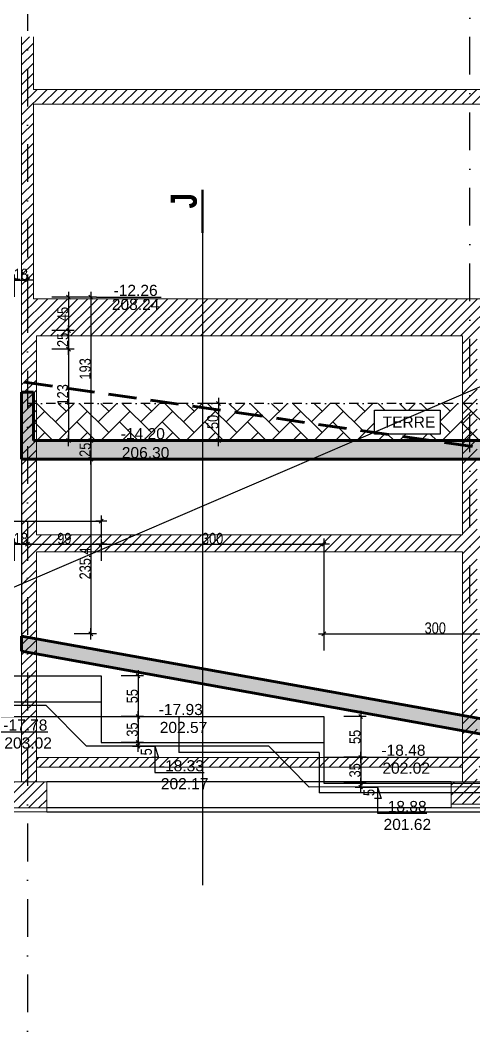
# Model space of a CAD drawing. Header units: millimetres. Extents: x -26249 to 60250, y -21218 to 23336.
# Drawn here: x 18804 to 19415, y 889 to 2265 of the extents above; entities that cross this region are included whole.
import ezdxf
from ezdxf.enums import TextEntityAlignment as Align

# ---------------------------------------------------------------- set-up
doc = ezdxf.new("R2010")
doc.units = ezdxf.units.MM
doc.linetypes.add('CACHEX2', pattern=[19.05, 12.7, -6.35])
doc.linetypes.add('TIRETPTX2', pattern=[50.8, 25.4, -12.7, 0, -12.7])
for name, color, linetype in [('01-coupe soussol', 253, 'Continuous'), ('01_cote_gen', 4, 'Continuous'), ('01_linteaux', 2, 'Continuous'), ('01_poch_murs', 253, 'Continuous'), ('01_texte', 230, 'Continuous'), ('AA_COTES', 2, 'Continuous')]:
    doc.layers.add(name, color=color, linetype=linetype)
doc.layers.add('01_murs_coup', color=5, linetype='Continuous', lineweight=60)
doc.styles.add('impact', font='impact.ttf')
doc.styles.add('MATTE_TXT', font='arial.ttf')
doc.styles.add('STYLE2', font='ARIALN.TTF')
doc.dimstyles.new('JB50', dxfattribs={"dimscale": 0.1, "dimtxt": 150, "dimasz": 15, "dimexe": 0.1, "dimexo": 0.1, "dimgap": 0.09, "dimtad": 1, "dimdec": 1, "dimdsep": 46, "dimtxsty": 'STYLE2', "dimblk1": 'BOND_G', "dimblk2": 'BOND_D', "dimsah": 1, "dimcen": 1.5, "dimdle": 0.01, "dimse1": 1, "dimse2": 1, "dimclrd": 4, "dimclre": 2, "dimclrt": 6, "dimazin": 2, "dimtfac": 2.333333, "dimtdec": 1, "dimtix": 1, "dimtmove": 2, "dimatfit": 3, "dimldrblk": 'BOND_G', "dimfxl": 1, "dimtolj": 1, "dimtzin": 0, "dimarcsym": 0})
pattern_1 = [(45, (-13484.1425, 5706.199), (-6.735192, 6.735192), [])]

# ---------------------------------------------------------------- blocks, each defined once
blk = doc.blocks.new('BOND_G')
at = {"layer": 'AA_COTES', "color": 0}
for p, q in [((0, -5), (0, 15)), ((5, 0), (-5, 0)), ((1.77, 1.77), (-1.77, -1.77))]:
    blk.add_line(p, q, dxfattribs=at)
blk = doc.blocks.new('BOND_D')
at = {"layer": 'AA_COTES', "color": 0}
for p, q in [((5, 0), (-5, 0)), ((-1.77, -1.77), (1.77, 1.77)), ((0, 5), (0, -15))]:
    blk.add_line(p, q, dxfattribs=at)
blk = doc.blocks.new('*D566')
at = {"layer": '01_cote_gen', "color": 4, "lineweight": -2, "transparency": 16777216}
blk.add_line((18797.2, 1915.4), (18812.2, 1915.4), dxfattribs=at)
at = {"layer": 'Defpoints', "color": 0, "transparency": 16777216}
for p in [(18813.7, 1915.4), (18795.7, 1905.3), (18813.7, 1905.3)]:
    blk.add_point(p, dxfattribs=at)
at = {"layer": '01_cote_gen', "color": 4, "lineweight": -2, "transparency": 16777216, "xscale": 1.5, "yscale": 1.5, "zscale": 1.5, "rotation": 180}
blk.add_blockref('BOND_G', (18795.7, 1915.4), dxfattribs=at)
at = {"layer": '01_cote_gen', "color": 4, "lineweight": -2, "transparency": 16777216, "xscale": 1.5, "yscale": 1.5, "zscale": 1.5}
blk.add_blockref('BOND_D', (18813.7, 1915.4), dxfattribs=at)
at = {"layer": '01_cote_gen', "color": 6, "transparency": 16777216, "insert": (18804.7, 1923), "char_height": 15, "attachment_point": 5, "style": 'STYLE2'}
blk.add_mtext('\\A1;18', dxfattribs=at)
blk = doc.blocks.new('*D1005')
at = {"layer": '01_cote_gen', "color": 4, "lineweight": -2, "transparency": 16777216}
blk.add_line((18614.5, 1590.7), (18911.5, 1590.7), dxfattribs=at)
at = {"layer": 'Defpoints', "color": 0, "transparency": 16777216}
for p in [(18613, 1598.4), (18913, 1590.7), (18913, 1382.3)]:
    blk.add_point(p, dxfattribs=at)
at = {"layer": '01_cote_gen', "color": 4, "lineweight": -2, "transparency": 16777216, "xscale": 1.5, "yscale": 1.5, "zscale": 1.5, "rotation": 180}
blk.add_blockref('BOND_G', (18613, 1590.7), dxfattribs=at)
at = {"layer": '01_cote_gen', "color": 4, "lineweight": -2, "transparency": 16777216, "xscale": 1.5, "yscale": 1.5, "zscale": 1.5}
blk.add_blockref('BOND_D', (18913, 1590.7), dxfattribs=at)
at = {"layer": '01_cote_gen', "color": 6, "transparency": 16777216, "insert": (18763, 1598.4), "char_height": 15, "attachment_point": 5, "style": 'STYLE2'}
blk.add_mtext('\\A1;300', dxfattribs=at)
blk = doc.blocks.new('*D1006')
at = {"layer": '01_cote_gen', "color": 4, "lineweight": -2, "transparency": 16777216}
blk.add_line((18914.5, 1559.5), (19211.5, 1559.5), dxfattribs=at)
at = {"layer": 'Defpoints', "color": 0, "transparency": 16777216}
for p in [(18913, 1568.2), (19213, 1559.5), (19213, 1327.4)]:
    blk.add_point(p, dxfattribs=at)
at = {"layer": '01_cote_gen', "color": 4, "lineweight": -2, "transparency": 16777216, "xscale": 1.5, "yscale": 1.5, "zscale": 1.5, "rotation": 180}
blk.add_blockref('BOND_G', (18913, 1559.5), dxfattribs=at)
at = {"layer": '01_cote_gen', "color": 4, "lineweight": -2, "transparency": 16777216, "xscale": 1.5, "yscale": 1.5, "zscale": 1.5}
blk.add_blockref('BOND_D', (19213, 1559.5), dxfattribs=at)
at = {"layer": '01_cote_gen', "color": 6, "transparency": 16777216, "insert": (19063, 1567.1), "char_height": 15, "attachment_point": 5, "style": 'STYLE2'}
blk.add_mtext('\\A1;300', dxfattribs=at)
blk = doc.blocks.new('*D1007')
at = {"layer": '01_cote_gen', "color": 4, "lineweight": -2, "transparency": 16777216}
blk.add_line((19214.5, 1438.9), (19511.5, 1438.9), dxfattribs=at)
at = {"layer": 'Defpoints', "color": 0, "transparency": 16777216}
for p in [(19213, 1537), (19513, 1438.9), (19513, 1272.5)]:
    blk.add_point(p, dxfattribs=at)
at = {"layer": '01_cote_gen', "color": 4, "lineweight": -2, "transparency": 16777216, "xscale": 1.5, "yscale": 1.5, "zscale": 1.5, "rotation": 180}
blk.add_blockref('BOND_G', (19213, 1438.9), dxfattribs=at)
at = {"layer": '01_cote_gen', "color": 4, "lineweight": -2, "transparency": 16777216, "xscale": 1.5, "yscale": 1.5, "zscale": 1.5}
blk.add_blockref('BOND_D', (19513, 1438.9), dxfattribs=at)
at = {"layer": '01_cote_gen', "color": 6, "transparency": 16777216, "insert": (19363, 1446.5), "char_height": 15, "attachment_point": 5, "style": 'STYLE2'}
blk.add_mtext('\\A1;300', dxfattribs=at)
blk = doc.blocks.new('*D1014')
at = {"layer": '01_cote_gen', "color": 4, "lineweight": -2, "transparency": 16777216}
blk.add_line((18815.2, 1559.5), (18911.5, 1559.5), dxfattribs=at)
at = {"layer": 'Defpoints', "color": 0, "transparency": 16777216}
for p in [(18913, 1559.5), (18813.7, 1548.3), (18913, 1333.3)]:
    blk.add_point(p, dxfattribs=at)
at = {"layer": '01_cote_gen', "color": 4, "lineweight": -2, "transparency": 16777216, "xscale": 1.5, "yscale": 1.5, "zscale": 1.5, "rotation": 180}
blk.add_blockref('BOND_G', (18813.7, 1559.5), dxfattribs=at)
at = {"layer": '01_cote_gen', "color": 4, "lineweight": -2, "transparency": 16777216, "xscale": 1.5, "yscale": 1.5, "zscale": 1.5}
blk.add_blockref('BOND_D', (18913, 1559.5), dxfattribs=at)
at = {"layer": '01_cote_gen', "color": 6, "transparency": 16777216, "insert": (18863.3, 1567.1), "char_height": 15, "attachment_point": 5, "style": 'STYLE2'}
blk.add_mtext('\\A1;99', dxfattribs=at)
blk = doc.blocks.new('*D1016')
at = {"layer": '01_cote_gen', "color": 4, "lineweight": -2, "transparency": 16777216}
blk.add_line((18797.2, 1559.5), (18812.2, 1559.5), dxfattribs=at)
at = {"layer": 'Defpoints', "color": 0, "transparency": 16777216}
for p in [(18813.7, 1559.5), (18795.7, 1544.8), (18813.7, 1544.8)]:
    blk.add_point(p, dxfattribs=at)
at = {"layer": '01_cote_gen', "color": 4, "lineweight": -2, "transparency": 16777216, "xscale": 1.5, "yscale": 1.5, "zscale": 1.5, "rotation": 180}
blk.add_blockref('BOND_G', (18795.7, 1559.5), dxfattribs=at)
at = {"layer": '01_cote_gen', "color": 4, "lineweight": -2, "transparency": 16777216, "xscale": 1.5, "yscale": 1.5, "zscale": 1.5}
blk.add_blockref('BOND_D', (18813.7, 1559.5), dxfattribs=at)
at = {"layer": '01_cote_gen', "color": 6, "transparency": 16777216, "insert": (18804.7, 1567.1), "char_height": 15, "attachment_point": 5, "style": 'STYLE2'}
blk.add_mtext('\\A1;18', dxfattribs=at)
blk = doc.blocks.new('*D1054')
at = {"layer": '01_cote_gen', "color": 4, "lineweight": -2, "transparency": 16777216}
blk.add_line((18962.5, 1380.8), (18962.5, 1328.8), dxfattribs=at)
at = {"layer": 'Defpoints', "color": 0, "transparency": 16777216}
for p in [(18913, 1382.3), (18913, 1327.3), (18962.5, 1327.3)]:
    blk.add_point(p, dxfattribs=at)
at = {"layer": '01_cote_gen', "color": 4, "lineweight": -2, "transparency": 16777216, "xscale": 1.5, "yscale": 1.5, "zscale": 1.5}
for name, p, rotation in [('BOND_G', (18962.5, 1382.3), 90), ('BOND_D', (18962.5, 1327.3), 270)]:
    blk.add_blockref(name, p, dxfattribs=dict(at, rotation=rotation))
at = {"layer": '01_cote_gen', "color": 6, "transparency": 16777216, "insert": (18954.8, 1354.8), "char_height": 15, "attachment_point": 5, "rotation": 90, "style": 'STYLE2'}
blk.add_mtext('\\A1;55', dxfattribs=at)
blk = doc.blocks.new('*D1055')
at = {"layer": '01_cote_gen', "color": 4, "lineweight": -2, "transparency": 16777216}
blk.add_line((18962.5, 1325.8), (18962.5, 1293.8), dxfattribs=at)
at = {"layer": 'Defpoints', "color": 0, "transparency": 16777216}
for p in [(18948.7, 1327.3), (18952.9, 1292.3), (18962.5, 1292.3)]:
    blk.add_point(p, dxfattribs=at)
at = {"layer": '01_cote_gen', "color": 4, "lineweight": -2, "transparency": 16777216, "xscale": 1.5, "yscale": 1.5, "zscale": 1.5}
for name, p, rotation in [('BOND_G', (18962.5, 1327.3), 90), ('BOND_D', (18962.5, 1292.3), 270)]:
    blk.add_blockref(name, p, dxfattribs=dict(at, rotation=rotation))
at = {"layer": '01_cote_gen', "color": 6, "transparency": 16777216, "insert": (18954.8, 1309.8), "char_height": 15, "attachment_point": 5, "rotation": 90, "style": 'STYLE2'}
blk.add_mtext('\\A1;35', dxfattribs=at)
blk = doc.blocks.new('*D1056')
at = {"layer": '01_cote_gen', "color": 4, "lineweight": -2, "transparency": 16777216}
blk.add_line((18962.5, 1288.8), (18962.5, 1290.8), dxfattribs=at)
at = {"layer": 'Defpoints', "color": 0, "transparency": 16777216}
for p in [(18962.5, 1292.3), (18967.8, 1292.3), (18967.8, 1287.3)]:
    blk.add_point(p, dxfattribs=at)
at = {"layer": '01_cote_gen', "color": 4, "lineweight": -2, "transparency": 16777216, "xscale": 1.5, "yscale": 1.5, "zscale": 1.5}
for name, p, rotation in [('BOND_D', (18962.5, 1292.3), 90), ('BOND_G', (18962.5, 1287.3), 270)]:
    blk.add_blockref(name, p, dxfattribs=dict(at, rotation=rotation))
at = {"layer": '01_cote_gen', "color": 6, "transparency": 16777216, "insert": (18973.7, 1279.8), "char_height": 15, "attachment_point": 5, "rotation": 90, "style": 'STYLE2'}
blk.add_mtext('\\A1;5', dxfattribs=at)
blk = doc.blocks.new('*D1057')
at = {"layer": '01_cote_gen', "color": 4, "lineweight": -2, "transparency": 16777216}
blk.add_line((19262.5, 1325.9), (19262.5, 1273.9), dxfattribs=at)
at = {"layer": 'Defpoints', "color": 0, "transparency": 16777216}
for p in [(19213, 1327.4), (19213, 1272.4), (19262.5, 1272.4)]:
    blk.add_point(p, dxfattribs=at)
at = {"layer": '01_cote_gen', "color": 4, "lineweight": -2, "transparency": 16777216, "xscale": 1.5, "yscale": 1.5, "zscale": 1.5}
for name, p, rotation in [('BOND_G', (19262.5, 1327.4), 90), ('BOND_D', (19262.5, 1272.4), 270)]:
    blk.add_blockref(name, p, dxfattribs=dict(at, rotation=rotation))
at = {"layer": '01_cote_gen', "color": 6, "transparency": 16777216, "insert": (19254.8, 1299.9), "char_height": 15, "attachment_point": 5, "rotation": 90, "style": 'STYLE2'}
blk.add_mtext('\\A1;55', dxfattribs=at)
blk = doc.blocks.new('*D1058')
at = {"layer": '01_cote_gen', "color": 4, "lineweight": -2, "transparency": 16777216}
blk.add_line((19262.5, 1270.9), (19262.5, 1238.9), dxfattribs=at)
at = {"layer": 'Defpoints', "color": 0, "transparency": 16777216}
for p in [(19248.7, 1272.4), (19252.9, 1237.4), (19262.5, 1237.4)]:
    blk.add_point(p, dxfattribs=at)
at = {"layer": '01_cote_gen', "color": 4, "lineweight": -2, "transparency": 16777216, "xscale": 1.5, "yscale": 1.5, "zscale": 1.5}
for name, p, rotation in [('BOND_G', (19262.5, 1272.4), 90), ('BOND_D', (19262.5, 1237.4), 270)]:
    blk.add_blockref(name, p, dxfattribs=dict(at, rotation=rotation))
at = {"layer": '01_cote_gen', "color": 6, "transparency": 16777216, "insert": (19254.8, 1254.9), "char_height": 15, "attachment_point": 5, "rotation": 90, "style": 'STYLE2'}
blk.add_mtext('\\A1;35', dxfattribs=at)
blk = doc.blocks.new('*D1059')
at = {"layer": '01_cote_gen', "color": 4, "lineweight": -2, "transparency": 16777216}
blk.add_line((19262.5, 1233.9), (19262.5, 1235.9), dxfattribs=at)
at = {"layer": 'Defpoints', "color": 0, "transparency": 16777216}
for p in [(19262.5, 1237.4), (19267.8, 1237.4), (19267.8, 1232.4)]:
    blk.add_point(p, dxfattribs=at)
at = {"layer": '01_cote_gen', "color": 4, "lineweight": -2, "transparency": 16777216, "xscale": 1.5, "yscale": 1.5, "zscale": 1.5}
for name, p, rotation in [('BOND_D', (19262.5, 1237.4), 90), ('BOND_G', (19262.5, 1232.4), 270)]:
    blk.add_blockref(name, p, dxfattribs=dict(at, rotation=rotation))
at = {"layer": '01_cote_gen', "color": 6, "transparency": 16777216, "insert": (19273.7, 1225), "char_height": 15, "attachment_point": 5, "rotation": 90, "style": 'STYLE2'}
blk.add_mtext('\\A1;5', dxfattribs=at)
blk = doc.blocks.new('*D1141')
at = {"layer": '01_cote_gen', "color": 4, "lineweight": -2, "transparency": 16777216}
blk.add_line((18868.8, 1890.7), (18868.8, 1848.7), dxfattribs=at)
at = {"layer": 'Defpoints', "color": 0, "transparency": 16777216}
for p in [(18807.7, 1892.2), (18787.7, 1847.2), (18868.8, 1847.2)]:
    blk.add_point(p, dxfattribs=at)
at = {"layer": '01_cote_gen', "color": 4, "lineweight": -2, "transparency": 16777216, "xscale": 1.5, "yscale": 1.5, "zscale": 1.5}
for name, p, rotation in [('BOND_G', (18868.8, 1892.2), 90), ('BOND_D', (18868.8, 1847.2), 270)]:
    blk.add_blockref(name, p, dxfattribs=dict(at, rotation=rotation))
at = {"layer": '01_cote_gen', "color": 6, "transparency": 16777216, "insert": (18861.2, 1869.7), "char_height": 15, "attachment_point": 5, "rotation": 90, "style": 'STYLE2'}
blk.add_mtext('\\A1;45', dxfattribs=at)
blk = doc.blocks.new('*D1142')
at = {"layer": '01_cote_gen', "color": 4, "lineweight": -2, "transparency": 16777216}
blk.add_line((18868.8, 1845.7), (18868.8, 1823.7), dxfattribs=at)
at = {"layer": 'Defpoints', "color": 0, "transparency": 16777216}
for p in [(18846.3, 1847.2), (18787.7, 1822.2), (18868.8, 1822.2)]:
    blk.add_point(p, dxfattribs=at)
at = {"layer": '01_cote_gen', "color": 4, "lineweight": -2, "transparency": 16777216, "xscale": 1.5, "yscale": 1.5, "zscale": 1.5}
for name, p, rotation in [('BOND_G', (18868.8, 1847.2), 90), ('BOND_D', (18868.8, 1822.2), 270)]:
    blk.add_blockref(name, p, dxfattribs=dict(at, rotation=rotation))
at = {"layer": '01_cote_gen', "color": 6, "transparency": 16777216, "insert": (18861.2, 1834.7), "char_height": 15, "attachment_point": 5, "rotation": 90, "style": 'STYLE2'}
blk.add_mtext('\\A1;25', dxfattribs=at)
blk = doc.blocks.new('*D1143')
at = {"layer": '01_cote_gen', "color": 4, "lineweight": -2, "transparency": 16777216}
blk.add_line((18868.8, 1820.7), (18868.8, 1700.7), dxfattribs=at)
at = {"layer": 'Defpoints', "color": 0, "transparency": 16777216}
for p in [(18846.3, 1822.2), (18858.4, 1699.2), (18868.8, 1699.2)]:
    blk.add_point(p, dxfattribs=at)
at = {"layer": '01_cote_gen', "color": 4, "lineweight": -2, "transparency": 16777216, "xscale": 1.5, "yscale": 1.5, "zscale": 1.5}
for name, p, rotation in [('BOND_G', (18868.8, 1822.2), 90), ('BOND_D', (18868.8, 1699.2), 270)]:
    blk.add_blockref(name, p, dxfattribs=dict(at, rotation=rotation))
at = {"layer": '01_cote_gen', "color": 6, "transparency": 16777216, "insert": (18861.2, 1760.7), "char_height": 15, "attachment_point": 5, "rotation": 90, "style": 'STYLE2'}
blk.add_mtext('\\A1;123', dxfattribs=at)
blk = doc.blocks.new('*D1144')
at = {"layer": '01_cote_gen', "color": 4, "lineweight": -2, "transparency": 16777216}
blk.add_line((18899, 1890.7), (18899, 1700.7), dxfattribs=at)
at = {"layer": 'Defpoints', "color": 0, "transparency": 16777216}
for p in [(18876.3, 1892.2), (18898, 1699.2), (18899, 1699.2)]:
    blk.add_point(p, dxfattribs=at)
at = {"layer": '01_cote_gen', "color": 4, "lineweight": -2, "transparency": 16777216, "xscale": 1.5, "yscale": 1.5, "zscale": 1.5}
for name, p, rotation in [('BOND_G', (18899, 1892.2), 90), ('BOND_D', (18899, 1699.2), 270)]:
    blk.add_blockref(name, p, dxfattribs=dict(at, rotation=rotation))
at = {"layer": '01_cote_gen', "color": 6, "transparency": 16777216, "insert": (18891.3, 1795.7), "char_height": 15, "attachment_point": 5, "rotation": 90, "style": 'STYLE2'}
blk.add_mtext('\\A1;193', dxfattribs=at)
blk = doc.blocks.new('*D1159')
at = {"layer": '01_cote_gen', "color": 4, "lineweight": -2, "transparency": 16777216}
blk.add_line((18899, 1697.7), (18899, 1675.7), dxfattribs=at)
at = {"layer": 'Defpoints', "color": 0, "transparency": 16777216}
for p in [(18861.3, 1699.2), (18861.3, 1674.2), (18899, 1674.2)]:
    blk.add_point(p, dxfattribs=at)
at = {"layer": '01_cote_gen', "color": 4, "lineweight": -2, "transparency": 16777216, "xscale": 1.5, "yscale": 1.5, "zscale": 1.5}
for name, p, rotation in [('BOND_G', (18899, 1699.2), 90), ('BOND_D', (18899, 1674.2), 270)]:
    blk.add_blockref(name, p, dxfattribs=dict(at, rotation=rotation))
at = {"layer": '01_cote_gen', "color": 6, "transparency": 16777216, "insert": (18891.3, 1686.7), "char_height": 15, "attachment_point": 5, "rotation": 90, "style": 'STYLE2'}
blk.add_mtext('\\A1;25', dxfattribs=at)
blk = doc.blocks.new('*D1160')
at = {"layer": '01_cote_gen', "color": 4, "lineweight": -2, "transparency": 16777216}
blk.add_line((18899, 1672.7), (18899, 1440.3), dxfattribs=at)
at = {"layer": 'Defpoints', "color": 0, "transparency": 16777216}
for p in [(18876.5, 1674.2), (18787.7, 1438.8), (18899, 1438.8)]:
    blk.add_point(p, dxfattribs=at)
at = {"layer": '01_cote_gen', "color": 4, "lineweight": -2, "transparency": 16777216, "xscale": 1.5, "yscale": 1.5, "zscale": 1.5}
for name, p, rotation in [('BOND_G', (18899, 1674.2), 90), ('BOND_D', (18899, 1438.8), 270)]:
    blk.add_blockref(name, p, dxfattribs=dict(at, rotation=rotation))
at = {"layer": '01_cote_gen', "color": 6, "transparency": 16777216, "insert": (18891.3, 1533.6), "char_height": 15, "attachment_point": 5, "rotation": 90, "style": 'STYLE2'}
blk.add_mtext('\\A1;235.4', dxfattribs=at)
blk = doc.blocks.new('*D1269')
at = {"layer": '01_cote_gen', "color": 4, "lineweight": -2, "transparency": 16777216}
blk.add_line((19071.1, 1747.7), (19071.1, 1700.7), dxfattribs=at)
at = {"layer": 'Defpoints', "color": 0, "transparency": 16777216}
for p in [(19113.1, 1749.2), (19071.1, 1699.2), (19113.1, 1699.2)]:
    blk.add_point(p, dxfattribs=at)
at = {"layer": '01_cote_gen', "color": 4, "lineweight": -2, "transparency": 16777216, "xscale": 1.5, "yscale": 1.5, "zscale": 1.5}
for name, p, rotation in [('BOND_G', (19071.1, 1749.2), 90), ('BOND_D', (19071.1, 1699.2), 270)]:
    blk.add_blockref(name, p, dxfattribs=dict(at, rotation=rotation))
at = {"layer": '01_cote_gen', "color": 6, "transparency": 16777216, "insert": (19063.4, 1724.2), "char_height": 15, "attachment_point": 5, "rotation": 90, "style": 'STYLE2'}
blk.add_mtext('\\A1;50', dxfattribs=at)

msp = doc.modelspace()

# ---------------------------------------------------------------- hatches: boundary and pattern name
at = {"layer": '01-coupe soussol'}
h = msp.add_hatch(dxfattribs=at)
h.set_pattern_fill('ANSI31', color=256, scale=3)
h.set_pattern_definition(pattern_1)
h.paths.add_polyline_path([(16590.574, 1239.168), (16129.574, 1239.168), (16129.574, 1204.168), (16590.574, 1204.168)])
h.paths.add_polyline_path([(17124.574, 1239.168), (16640.574, 1239.168), (16640.574, 1204.168), (17124.574, 1204.168)])
h.paths.add_polyline_path([(17404.574, 1239.168), (17174.574, 1239.168), (17174.574, 1204.168), (17404.574, 1204.168)])
h.paths.add_polyline_path([(18019.574, 1239.168), (17454.574, 1239.168), (17454.574, 1204.168), (18019.574, 1204.168)])
h.paths.add_polyline_path([(17454.574, 1239.168), (17404.574, 1239.168), (17404.574, 1209.168), (17454.574, 1209.168)])
h.paths.add_polyline_path([(17174.574, 1239.168), (17124.574, 1239.168), (17124.574, 1209.168), (17174.574, 1209.168)])
h.paths.add_polyline_path([(16640.574, 1239.168), (16590.574, 1239.168), (16590.574, 1209.168), (16640.574, 1209.168)])
h.paths.add_polyline_path([(16625.574, 1259.168), (16605.574, 1259.168), (16605.574, 1239.168), (16625.574, 1239.168)])
h.paths.add_polyline_path([(16625.574, 1272.168), (16605.574, 1272.168), (16605.574, 1259.168), (16625.574, 1259.168)])
h.paths.add_polyline_path([(17159.574, 1259.168), (17139.574, 1259.168), (17139.574, 1239.168), (17159.574, 1239.168)])
h.paths.add_polyline_path([(17159.574, 1272.168), (17139.574, 1272.168), (17139.574, 1259.168), (17159.574, 1259.168)])
h.paths.add_polyline_path([(18769.574, 1239.168), (18069.574, 1239.168), (18069.574, 1204.168), (18769.574, 1204.168)])
h.paths.add_polyline_path([(18783.574, 1272.168), (18053.584, 1272.168), (18053.584, 1259.168), (18783.574, 1259.168)])
h.paths.add_polyline_path([(18839.574, 1239.168), (18769.574, 1239.168), (18769.574, 1204.168), (18839.574, 1204.168)])
h.paths.add_polyline_path([(18825.574, 1549.168), (19399.574, 1549.168), (19399.574, 1239.168), (19419.574, 1239.168), (19419.574, 1549.168), (19693.574, 1549.168), (19693.574, 1239.168), (19713.574, 1239.168), (19713.574, 1590.168), (20428.535, 1590.168), (20428.535, 1482.168), (20448.535, 1482.168), (20448.535, 1590.168), (20933.535, 1590.168), (20933.535, 1239.168), (20953.535, 1239.168), (20953.535, 1875.168), (20937.535, 1875.168), (20937.535, 1613.168), (20424.535, 1613.168), (19713.574, 1613.168), (19713.574, 1840.168), (20276.132, 1840.168), (20276.132, 1815.168), (20326.132, 1815.168), (20326.132, 1840.168), (20424.535, 1840.168), (20424.535, 1613.168), (20442.535, 1613.168), (20442.535, 2152.168), (20937.535, 2152.168), (20937.535, 1895.168), (20953.535, 1895.168), (20953.535, 2242.819), (20937.535, 2242.819), (20937.535, 2172.168), (20293.574, 2172.168), (20293.574, 2242.819), (20275.574, 2242.819), (20275.574, 2172.168), (19557.574, 2172.168), (19557.574, 2242.819), (19539.574, 2242.819), (19539.574, 2172.168), (18821.574, 2172.168), (18821.574, 2242.819), (18805.574, 2242.819), (18805.574, 2172.168), (18805.574, 1572.168), (18805.574, 1549.168), (18805.574, 1239.168), (18825.574, 1239.168)])
h.paths.add_polyline_path([(18825.574, 1572.168), (18825.574, 1840.168), (19399.574, 1840.168), (19399.574, 1572.168)], flags=16)
h.paths.add_polyline_path([(18821.574, 1890.168), (18821.574, 2152.168), (19540.268, 2152.168), (19540.268, 1890.168)], flags=16)
h.paths.add_polyline_path([(19419.574, 1572.168), (19419.574, 1840.168), (19693.574, 1840.168), (19693.574, 1572.168)], flags=16)
h.paths.add_polyline_path([(19558.268, 1890.168), (19558.268, 2152.168), (20276.132, 2152.168), (20276.132, 1890.168)], flags=16)
h.paths.add_polyline_path([(20294.132, 1890.168), (20294.132, 2152.168), (20424.535, 2152.168), (20424.535, 1890.168)], flags=16)
h = msp.add_hatch(dxfattribs=at)
h.set_pattern_fill('ANSI31', color=256, scale=3)
h.set_pattern_definition(pattern_1)
h.paths.add_polyline_path([(21161.747, 1892.168), (20953.535, 1895.168), (20537.536, 1895.168), (20537.536, 1875.168), (21161.747, 1875.168)])
h.paths.add_polyline_path([(20588.535, 1239.168), (20348.535, 1239.168), (20348.535, 1184.168), (20588.535, 1184.168)])
h.paths.add_polyline_path([(20933.535, 1272.168), (20448.535, 1272.168), (20448.535, 1259.168), (20933.535, 1259.168)])
h.paths.add_polyline_path([(20448.535, 1272.168), (20428.535, 1272.168), (20428.535, 1259.168), (20448.535, 1259.168)])
h.paths.add_polyline_path([(20428.535, 1272.168), (19713.574, 1272.168), (19713.574, 1259.168), (20428.535, 1259.168)])
h.paths.add_polyline_path([(19778.574, 1239.168), (19628.574, 1239.168), (19628.574, 1184.168), (19778.574, 1184.168)])
h.paths.add_polyline_path([(19693.574, 1272.168), (19419.574, 1272.168), (19419.574, 1259.168), (19693.574, 1259.168)])
h.paths.add_polyline_path([(19434.574, 1239.168), (19384.574, 1239.168), (19384.574, 1209.168), (19434.574, 1209.168)])
h.paths.add_polyline_path([(19399.574, 1272.168), (18825.574, 1272.168), (18825.574, 1259.168), (19399.574, 1259.168)])
h.paths.add_polyline_path([(20968.535, 1239.168), (20918.535, 1239.168), (20918.535, 1209.168), (20968.535, 1209.168)])
at = {"layer": '01_poch_murs'}
h = msp.add_hatch(dxfattribs=at)
h.set_pattern_fill('AR-HBONE', color=256, scale=0.2)
h.paths.add_polyline_path([(19540.032, 1749.206), (19459.651, 1749.206), (19459.651, 1699.206), (19540.032, 1699.206)])
h.paths.add_polyline_path([(19459.651, 1749.206), (19409.651, 1749.206), (19409.651, 1699.206), (19459.651, 1699.206)])
h.paths.add_polyline_path([(19409.651, 1749.206), (19009.241, 1749.206), (19281.01, 1710.098), (19281.01, 1740.122), (19369.601, 1740.122), (19369.601, 1707.829), (19296.777, 1707.829), (19356.698, 1699.206), (19409.651, 1699.206)])
h.paths.add_polyline_path([(19009.241, 1749.206), (18813.651, 1749.206), (18813.651, 1699.206), (19356.698, 1699.206), (19296.777, 1707.829), (19281.01, 1707.829), (19281.01, 1710.098)])
h.paths.add_polyline_path([(18876.688, 1742.091), (18876.688, 1778.261), (18845.46, 1778.261), (18845.46, 1742.091)], flags=9)
h.paths.add_polyline_path([(18935.474, 1696.803), (19002.549, 1696.803), (19002.549, 1719.779), (18935.474, 1719.779)], flags=9)
h = msp.add_hatch(color=256, dxfattribs=at)
h.dxf.hatch_style = 1
h.paths.add_polyline_path([(19560.032, 1749.206), (19540.032, 1749.206), (19540.032, 1699.206), (19356.698, 1699.206), (19530.426, 1674.206), (19540.032, 1674.206), (19540.032, 1672.824), (19560.032, 1669.946)])
h.paths.add_polyline_path([(19356.698, 1699.206), (18821.65, 1699.206), (18821.65, 1764.206), (18805.65, 1764.206), (18805.65, 1674.206), (19530.426, 1674.206)])
h.paths.add_polyline_path([(20201.009, 1572.168), (19560.032, 1572.168), (19560.032, 1669.946), (19540.032, 1672.824), (19540.032, 1547.167), (20361.377, 1547.167)])
h.paths.add_polyline_path([(20957.612, 1681.168), (20937.612, 1681.168), (20937.612, 1572.168), (20338.906, 1572.168), (20338.906, 1612.168), (20318.906, 1612.168), (20318.906, 1572.168), (20201.009, 1572.168), (20361.377, 1547.167), (20937.612, 1547.167), (20937.612, 1459.862), (20957.612, 1456.843)])
h.paths.add_polyline_path([(20957.612, 1456.843), (20937.612, 1459.862), (20937.612, 1239.327), (20957.612, 1239.33)])
h.paths.add_polyline_path([(20972.912, 1239.332), (20922.612, 1239.325), (20922.612, 1209.325), (20972.912, 1209.332)])
h.paths.add_polyline_path([(20937.612, 1272.198), (19714.371, 1272.039), (18805.65, 1435.605), (18805.65, 1415.284), (19712.586, 1252.038), (20937.612, 1252.198)])

# ---------------------------------------------------------------- linework, layer by layer
at = {"color": 5, "flags": 128}
for points, elevation in [([(19017.437, 1327.168), (18763.839, 1327.168)], -9.26), ([(19017.437, 1327.168), (19017.437, 1278.768)], -9.26), ([(19206.417, 1278.768), (19017.437, 1278.768)], -10.4), ([(19206.417, 1278.768), (19206.417, 1224.768)], -10.4), ([(19486.679, 1224.768), (19206.417, 1224.768)], 517158665.099)]:
    msp.add_lwpolyline(points, dxfattribs=dict(at, elevation=elevation))
at = {"layer": '01-coupe soussol', "lineweight": 5}
for p, q in [((18805.574, 2172.168), (18805.574, 2242.819)), ((18821.574, 2172.168), (18821.574, 2242.819)), ((18805.574, 2172.168), (18805.574, 1572.168)), ((18821.574, 2172.168), (19539.574, 2172.168)), ((18821.574, 2152.168), (19540.268, 2152.168)), ((18821.574, 2152.168), (18821.574, 1890.168)), ((18821.574, 1890.168), (19540.268, 1890.168)), ((18825.574, 1840.168), (19399.574, 1840.168)), ((18825.574, 1572.168), (18825.574, 1840.168)), ((19399.574, 1572.168), (19399.574, 1840.168)), ((18805.574, 1572.168), (18805.574, 1549.168)), ((18825.574, 1572.168), (19399.574, 1572.168)), ((18805.574, 1549.168), (18805.574, 1239.168)), ((18825.574, 1549.168), (19399.574, 1549.168)), ((18825.574, 1549.168), (18825.574, 1239.168)), ((19399.574, 1549.168), (19399.574, 1239.168)), ((18825.574, 1272.168), (19399.574, 1272.168)), ((18825.574, 1259.168), (19399.574, 1259.168)), ((18839.574, 1239.168), (18769.574, 1239.168)), ((18839.574, 1239.168), (18839.574, 1199.168)), ((19384.574, 1239.168), (19384.574, 1204.168)), ((19434.574, 1239.168), (19384.574, 1239.168)), ((18839.574, 1204.168), (18769.574, 1204.168)), ((18839.574, 1199.168), (18769.574, 1199.168)), ((19434.574, 1209.168), (19384.574, 1209.168)), ((19434.574, 1204.168), (19384.574, 1204.168))]:
    msp.add_line(p, q, dxfattribs=at)
at = {"layer": '01-coupe soussol'}
for p, q in [((19384.574, 1239.168), (18839.574, 1239.168)), ((19384.574, 1204.168), (18839.574, 1204.168)), ((18839.574, 1199.168), (19598.574, 1199.168))]:
    msp.add_line(p, q, dxfattribs=at)
at = {"layer": '01_cote_gen'}
for p, q in [((12434.992, -1231.677), (22206.96, 2968.323)), ((19049.361, 1978.757), (19049.361, 1100.226)), ((19212.95, 1536.976), (19212.95, 1446.355))]:
    msp.add_line(p, q, dxfattribs=at)
at = {"layer": '01_linteaux', "linetype": 'TIRETPTX2', "ltscale": 2}
for p, q in [((18813.651, 2505.177), (18813.651, -1100.858)), ((19409.651, 1480.167), (19409.651, 2505.177))]:
    msp.add_line(p, q, dxfattribs=at)
at = {"layer": '01_linteaux', "linetype": 'TIRETPTX2', "ltscale": 0.5}
msp.add_line((19540.032, 1749.206), (18807.651, 1749.206), dxfattribs=at)
at = {"layer": '01_linteaux'}
for p, q in [((18805.65, 1674.206), (18805.65, 1435.605)), ((18612.95, 1382.134), (18912.95, 1382.268)), ((18912.95, 1382.268), (18912.95, 1347.268)), ((18912.95, 1382.268), (18912.95, 1327.268)), ((18838.961, 1342.171), (18592.95, 1342.134)), ((18612.95, 1347.134), (18912.95, 1347.268)), ((18838.961, 1342.171), (18892.95, 1287.268)), ((18912.95, 1327.268), (19212.95, 1327.403)), ((18912.95, 1327.268), (18912.95, 1292.268)), ((19212.95, 1327.403), (19212.95, 1272.403)), ((19138.961, 1287.306), (18892.95, 1287.268)), ((18912.95, 1292.268), (19212.95, 1292.403)), ((19138.961, 1287.306), (19192.95, 1232.403)), ((19212.95, 1272.403), (19512.95, 1272.537)), ((19212.95, 1272.403), (19212.95, 1237.403)), ((19460.369, 1232.443), (19192.95, 1232.403)), ((19212.95, 1237.403), (19512.966, 1237.537))]:
    msp.add_line(p, q, dxfattribs=at)
at = {"layer": '01_murs_coup'}
for p, q in [((18805.65, 1674.206), (18805.65, 1764.206)), ((18821.65, 1764.206), (18805.65, 1764.206)), ((18821.65, 1699.206), (18821.65, 1764.206)), ((19540.032, 1699.206), (18821.65, 1699.206)), ((19540.032, 1674.206), (18805.65, 1674.206)), ((19713.655, 1272.167), (18805.65, 1435.605)), ((18805.65, 1435.605), (18805.65, 1415.284)), ((19712.586, 1252.038), (18805.65, 1415.284))]:
    msp.add_line(p, q, dxfattribs=at)
at = {"layer": '01_murs_coup', "linetype": 'CACHEX2', "ltscale": 3}
msp.add_lwpolyline([(13488.026, 2849.444), (13898.276, 2756.168), (15673.022, 2388.168), (16272.362, 2256.168), (17563.166, 1971.168), (17904.593, 1908.168), (19739.166, 1644.168), (20425.516, 1537.168), (21080.455, 1438.298)], dxfattribs=at)
at = {"layer": '01_texte'}
for p, q in [((18906.462, 1892.168), (18993.903, 1892.168)), ((18774.075, 1306.686), (18840.876, 1306.686)), ((18984.989, 1287.268), (18990.261, 1271.949)), ((18984.989, 1287.268), (18984.989, 1251.821)), ((18990.261, 1271.949), (18981.146, 1271.949)), ((18984.989, 1251.821), (19051.79, 1251.821)), ((19284.989, 1232.403), (19290.261, 1217.083)), ((19284.989, 1232.403), (19284.989, 1196.955)), ((19290.261, 1217.083), (19281.146, 1217.083)), ((19284.989, 1196.955), (19351.79, 1196.955))]:
    msp.add_line(p, q, dxfattribs=at)
at = {"layer": '01_texte', "const_width": 3}
msp.add_lwpolyline([(19049.361, 2037.257), (19049.361, 1978.757)], dxfattribs=at)
at = {"layer": '01_texte'}
msp.add_lwpolyline([(19281.01, 1740.122), (19369.601, 1740.122), (19369.601, 1707.829), (19281.01, 1707.829)], close=True, dxfattribs=at)

# ---------------------------------------------------------------- texts
at = {"layer": '01_texte', "style": 'impact'}
msp.add_text('J', height=35, rotation=90, dxfattribs=at).set_placement((19052.213, 2022.177), align=Align.BOTTOM_CENTER)
at = {"layer": '01_texte', "style": 'MATTE_TXT'}
for s, p in [('-12.26', (18929.564, 1893.942)), ('208.24', (18927.252, 1875.037)), ('TERRE', (19292.056, 1716.521)), ('-14.20', (18939.303, 1700.889)), ('206.30', (18940.682, 1675.357)), ('-17.93', (18990.406, 1329.316)), ('-17.78', (18781.017, 1308.368)), ('202.57', (18991.785, 1305.184)), ('203.02', (18782.396, 1284.237)), ('-18.48', (19290.406, 1274.45)), ('-18.33', (18991.93, 1253.503)), ('202.02', (19291.785, 1250.318)), ('202.17', (18993.309, 1229.371)), ('-18.88', (19291.93, 1198.637)), ('201.62', (19293.309, 1174.505))]:
    msp.add_text(s, height=15, dxfattribs=at).set_placement(p)

# ---------------------------------------------------------------- dimensions: what is measured, and where the dimension line sits
at = {"layer": '01_cote_gen'}
for base, p1, p2, picture, middle in [((18813.651, 1915.351), (18795.651, 1905.291), (18813.651, 1905.291), '*D566', (18804.651, 1923.019)), ((18912.95, 1590.748), (18612.95, 1598.403), (18912.95, 1382.268), '*D1005', (18762.95, 1598.415)), ((18813.651, 1559.476), (18795.651, 1544.808), (18813.651, 1544.808), '*D1016', (18804.651, 1567.143)), ((19212.95, 1559.476), (18912.95, 1568.248), (19212.95, 1327.403), '*D1006', (19062.95, 1567.143)), ((19512.95, 1438.855), (19212.95, 1536.976), (19512.95, 1272.537), '*D1007', (19362.95, 1446.522))]:
    dim = msp.add_linear_dim(base=base, p1=p1, p2=p2, dimstyle='JB50', dxfattribs=at)
    dim.commit()
    dim.dimension.update_dxf_attribs({"geometry": picture, "text_midpoint": middle})
for base, p1, p2, picture, middle in [((18868.823, 1847.168), (18807.651, 1892.168), (18787.651, 1847.168), '*D1141', (18861.186, 1869.668)), ((18898.962, 1699.206), (18876.323, 1892.168), (18898.011, 1699.206), '*D1144', (18891.295, 1795.687)), ((18868.823, 1822.168), (18846.323, 1847.168), (18787.651, 1822.168), '*D1142', (18861.156, 1834.668)), ((18868.823, 1699.206), (18846.323, 1822.168), (18858.354, 1699.206), '*D1143', (18861.156, 1760.687)), ((19071.054, 1699.206), (19113.146, 1749.206), (19113.146, 1699.206), '*D1269', (19063.387, 1724.206)), ((18898.962, 1674.206), (18861.323, 1699.206), (18861.323, 1674.206), '*D1159', (18891.295, 1686.706)), ((18962.486, 1327.268), (18912.95, 1382.268), (18912.975, 1327.268), '*D1054', (18954.849, 1354.768)), ((18962.486, 1292.268), (18948.671, 1327.268), (18952.922, 1292.268), '*D1055', (18954.818, 1309.768)), ((19262.486, 1272.403), (19212.95, 1327.403), (19212.975, 1272.403), '*D1057', (19254.849, 1299.903)), ((19262.486, 1237.403), (19248.671, 1272.403), (19252.922, 1237.403), '*D1058', (19254.818, 1254.903))]:
    dim = msp.add_linear_dim(base=base, p1=p1, p2=p2, angle=90, dimstyle='JB50', dxfattribs=at)
    dim.commit()
    dim.dimension.update_dxf_attribs({"geometry": picture, "text_midpoint": middle})
for base, p1, p2, picture, middle in [((18898.962, 1438.845), (18876.462, 1674.206), (18787.651, 1438.845), '*D1160', (18891.295, 1533.567)), ((18962.486, 1292.268), (18967.755, 1287.268), (18967.755, 1292.268), '*D1056', (18973.694, 1279.82)), ((19262.486, 1237.403), (19267.755, 1232.403), (19267.755, 1237.403), '*D1059', (19273.694, 1224.954))]:
    dim = msp.add_linear_dim(base=base, p1=p1, p2=p2, angle=90, dimstyle='JB50', dxfattribs=at)
    dim.commit()
    dim.dimension.update_dxf_attribs({"geometry": picture, "text_midpoint": middle, "dimtype": 160})
dim = msp.add_linear_dim(base=(18912.95, 1559.476), p1=(18813.651, 1548.277), p2=(18912.95, 1333.257), text='99', dimstyle='JB50', dxfattribs=at)
dim.commit()
dim.dimension.update_dxf_attribs({"geometry": '*D1014', "text_midpoint": (18863.3, 1567.143)})

doc.saveas('drawing.dxf')
